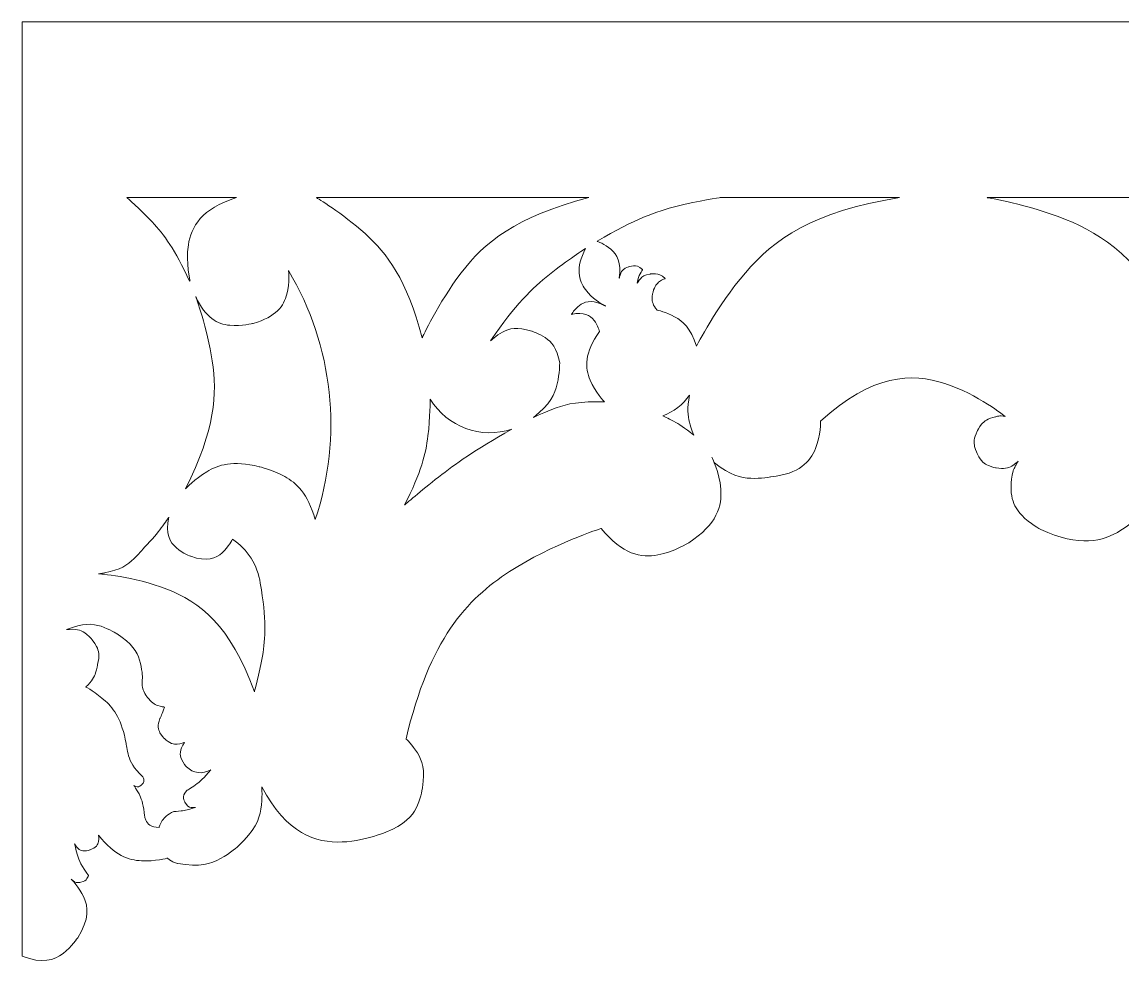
# Model space of a CAD drawing. Header units: millimetres. Extents: x 5501 to 5703, y 4457 to 4568.
# Drawn here: x 5503.2 to 5562.8, y 4457.2 to 4508.2 of the extents above; entities that cross this region are included whole.
import ezdxf

# ---------------------------------------------------------------- set-up
doc = ezdxf.new("R2010")
doc.units = ezdxf.units.MM
doc.header["$MEASUREMENT"] = 0
doc.layers.add('SITARA ALL', color=18, linetype='Continuous', true_color=0x000000)

msp = doc.modelspace()

# ---------------------------------------------------------------- linework, layer by layer
at = {"layer": 'SITARA ALL', "color": 1, "lineweight": 9, "true_color": 0xff0000}
for points, knots in [([(5703.243, 4508.199), (5703.243, 4508.199), (5703.243, 4457.651), (5703.243, 4457.651), (5703.243, 4457.651), (5702.684, 4457.442), (5702.091, 4457.443), (5701.498, 4457.443), (5700.87, 4457.652), (5700.227, 4458.656), (5700.227, 4458.656), (5699.906, 4459.158), (5699.781, 4459.738), (5699.656, 4460.318), (5699.729, 4460.976), (5700.576, 4461.816), (5700.576, 4461.816), (5700.508, 4461.745), (5700.425, 4461.694), (5700.342, 4461.644), (5700.242, 4461.614), (5700.052, 4461.657), (5700.052, 4461.657), (5699.956, 4461.678), (5699.87, 4461.724), (5699.784, 4461.77), (5699.708, 4461.84), (5699.647, 4462.026), (5699.647, 4462.026), (5699.836, 4462.278), (5699.994, 4462.551), (5700.152, 4462.823), (5700.28, 4463.116), (5700.395, 4463.736), (5700.395, 4463.736), (5700.314, 4463.584), (5700.184, 4463.474), (5700.054, 4463.364), (5699.874, 4463.294), (5699.551, 4463.41), (5699.551, 4463.41), (5699.389, 4463.467), (5699.261, 4463.58), (5699.132, 4463.692), (5699.037, 4463.859), (5699.104, 4464.196), (5699.104, 4464.196), (5698.657, 4463.643), (5698.069, 4463.245), (5697.482, 4462.848), (5696.754, 4462.606), (5695.376, 4462.958), (5695.376, 4462.958), (5695.293, 4462.889), (5695.204, 4462.83), (5695.114, 4462.771), (5695.018, 4462.721), (5694.811, 4462.665), (5694.811, 4462.665), (5694.219, 4462.565), (5693.62, 4462.604), (5693.022, 4462.643), (5692.417, 4462.82), (5691.529, 4463.63), (5691.529, 4463.63), (5691.085, 4464.035), (5690.747, 4464.53), (5690.409, 4465.026), (5690.176, 4465.612), (5690.267, 4466.81), (5690.267, 4466.81), (5689.585, 4465.545), (5688.467, 4464.66), (5687.349, 4463.775), (5685.796, 4463.268), (5683.206, 4464.513), (5683.206, 4464.513), (5682.767, 4464.736), (5682.396, 4465.058), (5682.024, 4465.379), (5681.72, 4465.8), (5681.572, 4466.773), (5681.572, 4466.773), (5681.499, 4467.259), (5681.545, 4467.748), (5681.59, 4468.237), (5681.756, 4468.729), (5682.462, 4469.415), (5682.462, 4469.415), (5681.826, 4472.108), (5680.504, 4474.536), (5679.183, 4476.964), (5677.175, 4479.126), (5671.898, 4480.798), (5671.898, 4480.798), (5671.325, 4480.083), (5670.528, 4479.642), (5669.731, 4479.201), (5668.711, 4479.034), (5667.17, 4480.028), (5667.17, 4480.028), (5666.399, 4480.525), (5665.879, 4481.273), (5665.358, 4482.02), (5665.087, 4483.017), (5665.918, 4484.653), (5665.918, 4484.653), (5665.895, 4484.601), (5665.871, 4484.551), (5665.847, 4484.5), (5665.822, 4484.45), (5665.765, 4484.353), (5665.765, 4484.353), (5665.337, 4484.011), (5664.845, 4483.77), (5664.353, 4483.53), (5663.798, 4483.39), (5662.72, 4483.59), (5662.72, 4483.59), (5661.949, 4483.672), (5661.272, 4484.039), (5660.596, 4484.407), (5660.013, 4485.059), (5660.029, 4486.609), (5660.029, 4486.609), (5658.629, 4487.888), (5656.864, 4488.552), (5655.099, 4489.216), (5652.968, 4489.266), (5650.046, 4486.85), (5650.046, 4486.85), (5650.131, 4486.876), (5650.22, 4486.887), (5650.308, 4486.898), (5650.399, 4486.895), (5650.566, 4486.831), (5650.566, 4486.831), (5650.782, 4486.788), (5650.982, 4486.696), (5651.182, 4486.605), (5651.365, 4486.463), (5651.557, 4486.067), (5651.557, 4486.067), (5651.654, 4485.869), (5651.7, 4485.654), (5651.747, 4485.439), (5651.745, 4485.207), (5651.544, 4484.815), (5651.544, 4484.815), (5651.443, 4484.619), (5651.299, 4484.452), (5651.156, 4484.286), (5650.969, 4484.149), (5650.535, 4484.073), (5650.535, 4484.073), (5650.318, 4484.036), (5650.099, 4484.05), (5649.879, 4484.065), (5649.657, 4484.132), (5649.336, 4484.433), (5649.336, 4484.433), (5649.388, 4484.352), (5649.438, 4484.268), (5649.487, 4484.184), (5649.533, 4484.099), (5649.611, 4483.921), (5649.611, 4483.921), (5649.756, 4483.282), (5649.676, 4482.636), (5649.595, 4481.989), (5649.288, 4481.334), (5648.12, 4480.742), (5648.12, 4480.742), (5647.064, 4480.258), (5645.911, 4480.17), (5644.759, 4480.083), (5643.51, 4480.391), (5642.095, 4482.234), (5642.095, 4482.234), (5642.055, 4482.276), (5642.015, 4482.317), (5641.975, 4482.359), (5641.935, 4482.401), (5641.857, 4482.487), (5641.857, 4482.487), (5641.872, 4482.137), (5641.839, 4481.788), (5641.806, 4481.44), (5641.727, 4481.092), (5641.396, 4480.475), (5641.396, 4480.475), (5640.431, 4478.973), (5639.098, 4477.792), (5637.765, 4476.612), (5636.064, 4475.751), (5632.502, 4475.981), (5632.502, 4475.981), (5630.721, 4476.095), (5629.041, 4476.687), (5627.362, 4477.279), (5625.784, 4478.349), (5624.255, 4481.574), (5624.255, 4481.574), (5624.432, 4479.675), (5624.272, 4477.776), (5624.113, 4475.876), (5623.617, 4473.977), (5621.449, 4470.838), (5621.449, 4470.838), (5620.199, 4469.314), (5618.651, 4468.1), (5617.102, 4466.886), (5615.254, 4465.98), (5611.315, 4465.875), (5611.315, 4465.875), (5610.89, 4464.173), (5610.041, 4462.641), (5609.192, 4461.109), (5607.919, 4459.748), (5604.577, 4458.675), (5604.577, 4458.675), (5604.543, 4458.399), (5604.413, 4458.153), (5604.284, 4457.908), (5604.06, 4457.693), (5603.504, 4457.649), (5603.504, 4457.649), (5603.504, 4457.649), (5603.421, 4457.649), (5603.337, 4457.649), (5603.171, 4457.649), (5603.171, 4457.649), (5603.171, 4457.649), (5602.857, 4457.623), (5602.561, 4457.724), (5602.264, 4457.824), (5601.986, 4458.05), (5601.908, 4458.675), (5601.908, 4458.675), (5600.237, 4459.212), (5598.765, 4460.161), (5597.293, 4461.109), (5596.019, 4462.47), (5595.17, 4465.875), (5595.17, 4465.875), (5593.201, 4465.928), (5591.292, 4466.407), (5589.383, 4466.886), (5587.535, 4467.79), (5585.036, 4470.838), (5585.036, 4470.838), (5583.953, 4472.407), (5583.163, 4474.142), (5582.373, 4475.877), (5581.876, 4477.776), (5582.231, 4481.574), (5582.231, 4481.574), (5581.465, 4479.962), (5580.294, 4478.62), (5579.123, 4477.279), (5577.546, 4476.208), (5573.984, 4475.981), (5573.984, 4475.981), (5572.203, 4475.867), (5570.461, 4476.239), (5568.72, 4476.612), (5567.018, 4477.471), (5565.09, 4480.475), (5565.09, 4480.475), (5564.924, 4480.783), (5564.802, 4481.111), (5564.679, 4481.44), (5564.599, 4481.787), (5564.628, 4482.487), (5564.628, 4482.487), (5564.589, 4482.444), (5564.55, 4482.401), (5564.511, 4482.359), (5564.471, 4482.317), (5564.39, 4482.234), (5564.39, 4482.234), (5563.682, 4481.313), (5562.704, 4480.698), (5561.725, 4480.083), (5560.477, 4479.772), (5558.365, 4480.742), (5558.365, 4480.742), (5557.782, 4481.038), (5557.336, 4481.514), (5556.89, 4481.99), (5556.583, 4482.644), (5556.874, 4483.921), (5556.874, 4483.921), (5556.914, 4484.01), (5556.956, 4484.097), (5556.999, 4484.184), (5557.045, 4484.27), (5557.149, 4484.433), (5557.149, 4484.433), (5556.989, 4484.282), (5556.797, 4484.174), (5556.606, 4484.065), (5556.384, 4483.998), (5555.95, 4484.073), (5555.95, 4484.073), (5555.733, 4484.111), (5555.531, 4484.198), (5555.329, 4484.286), (5555.143, 4484.423), (5554.942, 4484.815), (5554.942, 4484.815), (5554.841, 4485.011), (5554.79, 4485.225), (5554.738, 4485.439), (5554.736, 4485.671), (5554.928, 4486.067), (5554.928, 4486.067), (5555.024, 4486.265), (5555.164, 4486.435), (5555.304, 4486.605), (5555.487, 4486.746), (5555.92, 4486.831), (5555.92, 4486.831), (5556.003, 4486.863), (5556.09, 4486.881), (5556.177, 4486.898), (5556.269, 4486.902), (5556.439, 4486.85), (5556.439, 4486.85), (5554.979, 4488.06), (5553.184, 4488.638), (5551.389, 4489.216), (5549.259, 4489.163), (5546.456, 4486.609), (5546.456, 4486.609), (5546.463, 4485.834), (5546.176, 4485.12), (5545.889, 4484.406), (5545.307, 4483.752), (5543.766, 4483.59), (5543.766, 4483.59), (5543.227, 4483.49), (5542.679, 4483.51), (5542.132, 4483.53), (5541.577, 4483.668), (5540.72, 4484.353), (5540.72, 4484.353), (5540.692, 4484.401), (5540.665, 4484.451), (5540.638, 4484.5), (5540.613, 4484.55), (5540.568, 4484.653), (5540.568, 4484.653), (5540.982, 4483.835), (5541.055, 4482.927), (5541.127, 4482.019), (5540.858, 4481.021), (5539.316, 4480.028), (5539.316, 4480.028), (5538.545, 4479.532), (5537.649, 4479.366), (5536.753, 4479.201), (5535.733, 4479.366), (5534.587, 4480.798), (5534.587, 4480.798), (5531.948, 4479.963), (5529.626, 4478.464), (5527.304, 4476.965), (5525.297, 4474.801), (5524.023, 4469.415), (5524.023, 4469.415), (5524.376, 4469.072), (5524.636, 4468.654), (5524.895, 4468.237), (5525.061, 4467.745), (5524.913, 4466.773), (5524.913, 4466.773), (5524.839, 4466.286), (5524.65, 4465.833), (5524.461, 4465.379), (5524.157, 4464.958), (5523.28, 4464.513), (5523.28, 4464.513), (5521.984, 4463.892), (5520.559, 4463.834), (5519.134, 4463.775), (5517.581, 4464.279), (5516.218, 4466.81), (5516.218, 4466.81), (5516.264, 4466.211), (5516.17, 4465.618), (5516.076, 4465.026), (5515.844, 4464.44), (5514.956, 4463.63), (5514.956, 4463.63), (5514.512, 4463.225), (5513.988, 4462.934), (5513.464, 4462.643), (5512.859, 4462.465), (5511.674, 4462.665), (5511.674, 4462.665), (5511.571, 4462.693), (5511.471, 4462.732), (5511.371, 4462.771), (5511.275, 4462.821), (5511.11, 4462.958), (5511.11, 4462.958), (5510.42, 4462.782), (5509.712, 4462.815), (5509.003, 4462.848), (5508.275, 4463.089), (5507.381, 4464.196), (5507.381, 4464.196), (5507.414, 4464.028), (5507.384, 4463.86), (5507.353, 4463.692), (5507.258, 4463.525), (5506.934, 4463.41), (5506.934, 4463.41), (5506.773, 4463.352), (5506.602, 4463.358), (5506.432, 4463.364), (5506.252, 4463.433), (5506.091, 4463.736), (5506.091, 4463.736), (5506.148, 4463.426), (5506.241, 4463.125), (5506.333, 4462.823), (5506.461, 4462.531), (5506.838, 4462.026), (5506.838, 4462.026), (5506.808, 4461.933), (5506.754, 4461.851), (5506.701, 4461.77), (5506.624, 4461.7), (5506.434, 4461.657), (5506.434, 4461.657), (5506.338, 4461.635), (5506.241, 4461.639), (5506.144, 4461.644), (5506.044, 4461.674), (5505.91, 4461.816), (5505.91, 4461.816), (5506.333, 4461.396), (5506.581, 4460.857), (5506.829, 4460.318), (5506.902, 4459.66), (5506.258, 4458.656), (5506.258, 4458.656), (5505.937, 4458.154), (5505.462, 4457.798), (5504.987, 4457.442), (5504.36, 4457.233), (5503.243, 4457.651), (5503.243, 4457.651), (5503.243, 4457.651), (5503.243, 4470.288), (5503.243, 4482.925), (5503.243, 4508.199), (5503.243, 4508.199), (5503.243, 4508.199), (5503.243, 4508.199), (5528.243, 4508.199), (5553.243, 4508.199), (5603.243, 4508.199), (5603.243, 4508.199), (5603.243, 4508.199), (5603.243, 4508.199), (5628.243, 4508.199), (5653.243, 4508.199), (5703.243, 4508.199), (5703.243, 4508.199)], [0, 0, 0, 0, 0.006369, 0.006369, 0.006369, 0.012739, 0.012739, 0.012739, 0.019108, 0.019108, 0.019108, 0.025478, 0.025478, 0.025478, 0.031847, 0.031847, 0.031847, 0.038217, 0.038217, 0.038217, 0.044586, 0.044586, 0.044586, 0.050955, 0.050955, 0.050955, 0.057325, 0.057325, 0.057325, 0.063694, 0.063694, 0.063694, 0.070064, 0.070064, 0.070064, 0.076433, 0.076433, 0.076433, 0.082803, 0.082803, 0.082803, 0.089172, 0.089172, 0.089172, 0.095541, 0.095541, 0.095541, 0.101911, 0.101911, 0.101911, 0.10828, 0.10828, 0.10828, 0.11465, 0.11465, 0.11465, 0.121019, 0.121019, 0.121019, 0.127389, 0.127389, 0.127389, 0.133758, 0.133758, 0.133758, 0.140127, 0.140127, 0.140127, 0.146497, 0.146497, 0.146497, 0.152866, 0.152866, 0.152866, 0.159236, 0.159236, 0.159236, 0.165605, 0.165605, 0.165605, 0.171975, 0.171975, 0.171975, 0.178344, 0.178344, 0.178344, 0.184713, 0.184713, 0.184713, 0.191083, 0.191083, 0.191083, 0.197452, 0.197452, 0.197452, 0.203822, 0.203822, 0.203822, 0.210191, 0.210191, 0.210191, 0.216561, 0.216561, 0.216561, 0.22293, 0.22293, 0.22293, 0.229299, 0.229299, 0.229299, 0.235669, 0.235669, 0.235669, 0.242038, 0.242038, 0.242038, 0.248408, 0.248408, 0.248408, 0.254777, 0.254777, 0.254777, 0.261146, 0.261146, 0.261146, 0.267516, 0.267516, 0.267516, 0.273885, 0.273885, 0.273885, 0.280255, 0.280255, 0.280255, 0.286624, 0.286624, 0.286624, 0.292994, 0.292994, 0.292994, 0.299363, 0.299363, 0.299363, 0.305732, 0.305732, 0.305732, 0.312102, 0.312102, 0.312102, 0.318471, 0.318471, 0.318471, 0.324841, 0.324841, 0.324841, 0.33121, 0.33121, 0.33121, 0.33758, 0.33758, 0.33758, 0.343949, 0.343949, 0.343949, 0.350318, 0.350318, 0.350318, 0.356688, 0.356688, 0.356688, 0.363057, 0.363057, 0.363057, 0.369427, 0.369427, 0.369427, 0.375796, 0.375796, 0.375796, 0.382166, 0.382166, 0.382166, 0.388535, 0.388535, 0.388535, 0.394904, 0.394904, 0.394904, 0.401274, 0.401274, 0.401274, 0.407643, 0.407643, 0.407643, 0.414013, 0.414013, 0.414013, 0.420382, 0.420382, 0.420382, 0.426752, 0.426752, 0.426752, 0.433121, 0.433121, 0.433121, 0.43949, 0.43949, 0.43949, 0.44586, 0.44586, 0.44586, 0.452229, 0.452229, 0.452229, 0.458599, 0.458599, 0.458599, 0.464968, 0.464968, 0.464968, 0.471338, 0.471338, 0.471338, 0.477707, 0.477707, 0.477707, 0.484076, 0.484076, 0.484076, 0.490446, 0.490446, 0.490446, 0.496815, 0.496815, 0.496815, 0.503185, 0.503185, 0.503185, 0.509554, 0.509554, 0.509554, 0.515924, 0.515924, 0.515924, 0.522293, 0.522293, 0.522293, 0.528662, 0.528662, 0.528662, 0.535032, 0.535032, 0.535032, 0.541401, 0.541401, 0.541401, 0.547771, 0.547771, 0.547771, 0.55414, 0.55414, 0.55414, 0.56051, 0.56051, 0.56051, 0.566879, 0.566879, 0.566879, 0.573248, 0.573248, 0.573248, 0.579618, 0.579618, 0.579618, 0.585987, 0.585987, 0.585987, 0.592357, 0.592357, 0.592357, 0.598726, 0.598726, 0.598726, 0.605096, 0.605096, 0.605096, 0.611465, 0.611465, 0.611465, 0.617834, 0.617834, 0.617834, 0.624204, 0.624204, 0.624204, 0.630573, 0.630573, 0.630573, 0.636943, 0.636943, 0.636943, 0.643312, 0.643312, 0.643312, 0.649682, 0.649682, 0.649682, 0.656051, 0.656051, 0.656051, 0.66242, 0.66242, 0.66242, 0.66879, 0.66879, 0.66879, 0.675159, 0.675159, 0.675159, 0.681529, 0.681529, 0.681529, 0.687898, 0.687898, 0.687898, 0.694268, 0.694268, 0.694268, 0.700637, 0.700637, 0.700637, 0.707006, 0.707006, 0.707006, 0.713376, 0.713376, 0.713376, 0.719745, 0.719745, 0.719745, 0.726115, 0.726115, 0.726115, 0.732484, 0.732484, 0.732484, 0.738854, 0.738854, 0.738854, 0.745223, 0.745223, 0.745223, 0.751592, 0.751592, 0.751592, 0.757962, 0.757962, 0.757962, 0.764331, 0.764331, 0.764331, 0.770701, 0.770701, 0.770701, 0.77707, 0.77707, 0.77707, 0.783439, 0.783439, 0.783439, 0.789809, 0.789809, 0.789809, 0.796178, 0.796178, 0.796178, 0.802548, 0.802548, 0.802548, 0.808917, 0.808917, 0.808917, 0.815287, 0.815287, 0.815287, 0.821656, 0.821656, 0.821656, 0.828025, 0.828025, 0.828025, 0.834395, 0.834395, 0.834395, 0.840764, 0.840764, 0.840764, 0.847134, 0.847134, 0.847134, 0.853503, 0.853503, 0.853503, 0.859873, 0.859873, 0.859873, 0.866242, 0.866242, 0.866242, 0.872611, 0.872611, 0.872611, 0.878981, 0.878981, 0.878981, 0.88535, 0.88535, 0.88535, 0.89172, 0.89172, 0.89172, 0.898089, 0.898089, 0.898089, 0.904459, 0.904459, 0.904459, 0.910828, 0.910828, 0.910828, 0.917197, 0.917197, 0.917197, 0.923567, 0.923567, 0.923567, 0.929936, 0.929936, 0.929936, 0.936306, 0.936306, 0.936306, 0.942675, 0.942675, 0.942675, 0.949045, 0.949045, 0.949045, 0.955414, 0.955414, 0.955414, 0.961783, 0.961783, 0.961783, 0.968153, 0.968153, 0.968153, 0.974522, 0.974522, 0.974522, 0.980892, 0.980892, 0.980892, 0.987261, 0.987261, 0.987261, 0.993631, 0.993631, 0.993631, 1, 1, 1, 1]), ([(5514.851, 4498.696), (5514.851, 4498.696), (5508.913, 4498.696), (5508.913, 4498.696), (5508.913, 4498.696), (5509.636, 4498.075), (5510.286, 4497.379), (5510.937, 4496.682), (5511.515, 4495.911), (5512.301, 4494.174), (5512.301, 4494.174), (5512.301, 4494.174), (5512.311, 4494.178), (5512.321, 4494.183), (5512.34, 4494.191), (5512.34, 4494.191), (5512.34, 4494.191), (5512.093, 4495.157), (5512.244, 4496.135), (5512.396, 4497.113), (5512.947, 4498.103), (5514.851, 4498.696)], [0, 0, 0, 0, 0.142857, 0.142857, 0.142857, 0.285714, 0.285714, 0.285714, 0.428571, 0.428571, 0.428571, 0.571429, 0.571429, 0.571429, 0.714286, 0.714286, 0.714286, 0.857143, 0.857143, 0.857143, 1, 1, 1, 1]), ([(5533.917, 4498.696), (5533.917, 4498.696), (5519.177, 4498.696), (5519.177, 4498.696), (5519.177, 4498.696), (5520.587, 4497.851), (5521.805, 4496.749), (5523.023, 4495.647), (5524.049, 4494.288), (5524.9, 4491.113), (5524.9, 4491.113), (5525.754, 4492.993), (5527.009, 4494.63), (5528.264, 4496.266), (5529.92, 4497.659), (5533.917, 4498.696)], [0, 0, 0, 0, 0.2, 0.2, 0.2, 0.4, 0.4, 0.4, 0.6, 0.6, 0.6, 0.8, 0.8, 0.8, 1, 1, 1, 1]), ([(5550.725, 4498.696), (5550.725, 4498.696), (5541.021, 4498.696), (5541.021, 4498.696), (5541.021, 4498.696), (5539.846, 4498.522), (5538.694, 4498.235), (5537.541, 4497.947), (5536.411, 4497.547), (5534.366, 4496.337), (5534.366, 4496.337), (5534.778, 4496.187), (5535.11, 4495.903), (5535.441, 4495.619), (5535.691, 4495.201), (5535.564, 4494.333), (5535.564, 4494.333), (5535.581, 4494.473), (5535.637, 4494.603), (5535.692, 4494.733), (5535.786, 4494.852), (5536.052, 4494.951), (5536.052, 4494.951), (5536.184, 4495), (5536.325, 4495.01), (5536.466, 4495.021), (5536.615, 4494.992), (5536.824, 4494.801), (5536.824, 4494.801), (5536.751, 4494.69), (5536.69, 4494.573), (5536.628, 4494.455), (5536.578, 4494.331), (5536.53, 4494.07), (5536.53, 4494.07), (5536.603, 4494.201), (5536.704, 4494.312), (5536.805, 4494.423), (5536.933, 4494.514), (5537.23, 4494.563), (5537.23, 4494.563), (5537.378, 4494.587), (5537.527, 4494.577), (5537.677, 4494.567), (5537.828, 4494.522), (5538.05, 4494.32), (5538.05, 4494.32), (5537.886, 4494.258), (5537.743, 4494.158), (5537.599, 4494.059), (5537.475, 4493.921), (5537.387, 4493.582), (5537.387, 4493.582), (5537.342, 4493.413), (5537.34, 4493.238), (5537.338, 4493.063), (5537.378, 4492.883), (5537.603, 4492.614), (5537.603, 4492.614), (5538.103, 4492.495), (5538.555, 4492.251), (5539.007, 4492.008), (5539.41, 4491.641), (5539.74, 4490.667), (5539.74, 4490.667), (5540.821, 4492.809), (5542.383, 4494.627), (5543.944, 4496.444), (5545.986, 4497.937), (5550.725, 4498.696)], [0, 0, 0, 0, 0.043478, 0.043478, 0.043478, 0.086957, 0.086957, 0.086957, 0.130435, 0.130435, 0.130435, 0.173913, 0.173913, 0.173913, 0.217391, 0.217391, 0.217391, 0.26087, 0.26087, 0.26087, 0.304348, 0.304348, 0.304348, 0.347826, 0.347826, 0.347826, 0.391304, 0.391304, 0.391304, 0.434783, 0.434783, 0.434783, 0.478261, 0.478261, 0.478261, 0.521739, 0.521739, 0.521739, 0.565217, 0.565217, 0.565217, 0.608696, 0.608696, 0.608696, 0.652174, 0.652174, 0.652174, 0.695652, 0.695652, 0.695652, 0.73913, 0.73913, 0.73913, 0.782609, 0.782609, 0.782609, 0.826087, 0.826087, 0.826087, 0.869565, 0.869565, 0.869565, 0.913043, 0.913043, 0.913043, 0.956522, 0.956522, 0.956522, 1, 1, 1, 1]), ([(5569.095, 4498.696), (5569.095, 4498.696), (5555.464, 4498.696), (5555.464, 4498.696), (5555.464, 4498.696), (5557.649, 4498.345), (5559.7, 4497.521), (5561.751, 4496.696), (5563.667, 4495.398), (5565.937, 4491.598), (5565.937, 4491.598), (5565.972, 4491.525), (5566.006, 4491.452), (5566.04, 4491.379), (5566.072, 4491.306), (5566.133, 4491.157), (5566.133, 4491.157), (5565.812, 4492.599), (5565.944, 4494.065), (5566.076, 4495.531), (5566.661, 4497.022), (5569.095, 4498.696)], [0, 0, 0, 0, 0.142857, 0.142857, 0.142857, 0.285714, 0.285714, 0.285714, 0.428571, 0.428571, 0.428571, 0.571429, 0.571429, 0.571429, 0.714286, 0.714286, 0.714286, 0.857143, 0.857143, 0.857143, 1, 1, 1, 1]), ([(5534.82, 4492.828), (5534.757, 4492.868), (5534.69, 4492.902), (5534.621, 4492.93), (5534.621, 4492.93), (5534.093, 4493.234), (5533.731, 4493.719), (5533.37, 4494.205), (5533.175, 4494.871), (5533.742, 4495.951), (5533.742, 4495.951), (5532.727, 4495.294), (5531.782, 4494.541), (5530.837, 4493.787), (5529.961, 4492.936), (5528.591, 4490.945), (5528.591, 4490.945), (5528.886, 4491.232), (5529.247, 4491.426), (5529.609, 4491.621), (5530.037, 4491.722), (5530.821, 4491.473), (5530.821, 4491.473), (5531.213, 4491.348), (5531.555, 4491.12), (5531.897, 4490.893), (5532.188, 4490.562), (5532.336, 4489.753), (5532.336, 4489.753), (5532.336, 4489.179), (5532.206, 4488.621), (5532.076, 4488.064), (5531.816, 4487.522), (5530.92, 4486.805), (5530.92, 4486.805), (5531.515, 4487.101), (5532.142, 4487.322), (5532.769, 4487.543), (5533.428, 4487.687), (5534.757, 4487.647), (5534.757, 4487.647), (5534.26, 4488.166), (5533.983, 4488.826), (5533.706, 4489.485), (5533.65, 4490.284), (5534.489, 4491.452), (5534.489, 4491.452), (5534.405, 4491.786), (5534.195, 4492.056), (5533.985, 4492.327), (5533.648, 4492.533), (5532.976, 4492.38), (5532.976, 4492.38), (5533.144, 4492.662), (5533.403, 4492.862), (5533.662, 4493.062), (5534.012, 4493.179), (5534.621, 4492.93), (5534.621, 4492.93), (5534.653, 4492.911), (5534.686, 4492.893), (5534.719, 4492.876), (5534.752, 4492.859), (5534.82, 4492.828)], [0, 0, 0, 0, 0.047619, 0.047619, 0.047619, 0.095238, 0.095238, 0.095238, 0.142857, 0.142857, 0.142857, 0.190476, 0.190476, 0.190476, 0.238095, 0.238095, 0.238095, 0.285714, 0.285714, 0.285714, 0.333333, 0.333333, 0.333333, 0.380952, 0.380952, 0.380952, 0.428571, 0.428571, 0.428571, 0.47619, 0.47619, 0.47619, 0.52381, 0.52381, 0.52381, 0.571429, 0.571429, 0.571429, 0.619048, 0.619048, 0.619048, 0.666667, 0.666667, 0.666667, 0.714286, 0.714286, 0.714286, 0.761905, 0.761905, 0.761905, 0.809524, 0.809524, 0.809524, 0.857143, 0.857143, 0.857143, 0.904762, 0.904762, 0.904762, 0.952381, 0.952381, 0.952381, 1, 1, 1, 1]), ([(5519.114, 4481.28), (5520.617, 4485.764), (5520.087, 4490.684), (5517.666, 4494.746), (5517.666, 4494.746), (5517.742, 4494.1), (5517.577, 4493.474), (5517.412, 4492.848), (5517.006, 4492.243), (5515.752, 4491.895), (5515.752, 4491.895), (5515.125, 4491.721), (5514.481, 4491.788), (5513.838, 4491.855), (5513.178, 4492.163), (5512.641, 4493.349), (5512.641, 4493.349), (5513.274, 4491.651), (5513.541, 4489.86), (5513.808, 4488.069), (5513.709, 4486.186), (5512.091, 4482.942), (5512.091, 4482.942), (5512.602, 4483.484), (5513.238, 4483.868), (5513.873, 4484.253), (5514.633, 4484.481), (5516.082, 4484.138), (5516.082, 4484.138), (5516.807, 4483.966), (5517.458, 4483.608), (5518.109, 4483.25), (5518.687, 4482.706), (5519.114, 4481.28)], [0, 0, 0, 0, 0.090909, 0.090909, 0.090909, 0.181818, 0.181818, 0.181818, 0.272727, 0.272727, 0.272727, 0.363636, 0.363636, 0.363636, 0.454545, 0.454545, 0.454545, 0.545455, 0.545455, 0.545455, 0.636364, 0.636364, 0.636364, 0.727273, 0.727273, 0.727273, 0.818182, 0.818182, 0.818182, 0.909091, 0.909091, 0.909091, 1, 1, 1, 1]), ([(5539.365, 4488.009), (5539.008, 4487.495), (5538.499, 4487.106), (5537.91, 4486.897), (5537.91, 4486.897), (5538.211, 4486.757), (5538.503, 4486.598), (5538.795, 4486.439), (5539.078, 4486.262), (5539.594, 4485.842), (5539.594, 4485.842), (5539.45, 4486.184), (5539.358, 4486.544), (5539.266, 4486.903), (5539.227, 4487.28), (5539.365, 4488.009)], [0, 0, 0, 0, 0.2, 0.2, 0.2, 0.4, 0.4, 0.4, 0.6, 0.6, 0.6, 0.8, 0.8, 0.8, 1, 1, 1, 1]), ([(5529.751, 4486.169), (5528.08, 4485.614), (5526.248, 4486.284), (5525.332, 4487.788), (5525.332, 4487.788), (5525.329, 4486.793), (5525.208, 4485.806), (5525.088, 4484.819), (5524.85, 4483.839), (5523.945, 4482.068), (5523.945, 4482.068), (5524.843, 4482.845), (5525.778, 4483.577), (5526.713, 4484.309), (5527.686, 4484.996), (5529.751, 4486.169)], [0, 0, 0, 0, 0.2, 0.2, 0.2, 0.4, 0.4, 0.4, 0.6, 0.6, 0.6, 0.8, 0.8, 0.8, 1, 1, 1, 1]), ([(5516.135, 4477.834), (5515.999, 4478.806), (5515.448, 4479.673), (5514.626, 4480.209), (5514.626, 4480.209), (5514.421, 4479.794), (5514.077, 4479.487), (5513.734, 4479.181), (5513.251, 4478.983), (5512.377, 4479.29), (5512.377, 4479.29), (5511.94, 4479.444), (5511.594, 4479.748), (5511.248, 4480.052), (5510.994, 4480.507), (5511.194, 4481.412), (5511.194, 4481.412), (5510.991, 4481.116), (5510.777, 4480.828), (5510.563, 4480.539), (5510.336, 4480.26), (5509.84, 4479.741), (5509.84, 4479.741), (5509.537, 4479.355), (5509.164, 4479.037), (5508.791, 4478.719), (5508.348, 4478.468), (5507.374, 4478.348), (5507.374, 4478.348), (5509.289, 4478.21), (5511.073, 4477.517), (5512.857, 4476.823), (5514.511, 4475.574), (5515.816, 4471.963), (5515.816, 4471.963), (5516.091, 4472.916), (5516.256, 4473.895), (5516.421, 4474.874), (5516.476, 4475.878), (5516.135, 4477.834)], [0, 0, 0, 0, 0.076923, 0.076923, 0.076923, 0.153846, 0.153846, 0.153846, 0.230769, 0.230769, 0.230769, 0.307692, 0.307692, 0.307692, 0.384615, 0.384615, 0.384615, 0.461538, 0.461538, 0.461538, 0.538462, 0.538462, 0.538462, 0.615385, 0.615385, 0.615385, 0.692308, 0.692308, 0.692308, 0.769231, 0.769231, 0.769231, 0.846154, 0.846154, 0.846154, 0.923077, 0.923077, 0.923077, 1, 1, 1, 1]), ([(5513.452, 4467.742), (5513.032, 4467.479), (5512.485, 4467.547), (5512.142, 4467.904), (5512.142, 4467.904), (5511.97, 4468.083), (5511.873, 4468.309), (5511.775, 4468.536), (5511.752, 4468.81), (5512.032, 4469.22), (5512.032, 4469.22), (5511.846, 4469.145), (5511.647, 4469.128), (5511.448, 4469.111), (5511.235, 4469.152), (5510.948, 4469.431), (5510.948, 4469.431), (5510.804, 4469.57), (5510.708, 4469.746), (5510.612, 4469.921), (5510.563, 4470.132), (5510.702, 4470.508), (5510.702, 4470.508), (5510.753, 4470.608), (5510.799, 4470.711), (5510.846, 4470.814), (5510.887, 4470.919), (5510.951, 4471.135), (5510.951, 4471.135), (5510.765, 4471.157), (5510.588, 4471.217), (5510.41, 4471.277), (5510.242, 4471.374), (5510.017, 4471.675), (5510.017, 4471.675), (5509.905, 4471.825), (5509.826, 4471.995), (5509.747, 4472.165), (5509.702, 4472.355), (5509.765, 4472.724), (5509.765, 4472.724), (5509.742, 4473.207), (5509.601, 4473.67), (5509.461, 4474.133), (5509.203, 4474.574), (5508.386, 4475.092), (5508.386, 4475.092), (5507.977, 4475.351), (5507.518, 4475.502), (5507.059, 4475.653), (5506.55, 4475.697), (5505.656, 4475.326), (5505.656, 4475.326), (5505.907, 4475.358), (5506.158, 4475.328), (5506.409, 4475.297), (5506.66, 4475.203), (5506.996, 4474.824), (5506.996, 4474.824), (5507.164, 4474.635), (5507.279, 4474.41), (5507.395, 4474.185), (5507.458, 4473.925), (5507.333, 4473.434), (5507.333, 4473.434), (5507.299, 4473.203), (5507.225, 4472.982), (5507.152, 4472.76), (5507.04, 4472.547), (5506.698, 4472.229), (5506.698, 4472.229), (5507.269, 4471.902), (5507.755, 4471.458), (5508.24, 4471.014), (5508.639, 4470.453), (5508.878, 4469.158), (5508.878, 4469.158), (5508.916, 4468.817), (5509.014, 4468.488), (5509.111, 4468.16), (5509.27, 4467.843), (5509.771, 4467.375), (5509.771, 4467.375), (5509.816, 4467.307), (5509.835, 4467.228), (5509.853, 4467.149), (5509.845, 4467.059), (5509.732, 4466.941), (5509.732, 4466.941), (5509.675, 4466.883), (5509.603, 4466.847), (5509.53, 4466.812), (5509.44, 4466.8), (5509.301, 4466.884), (5509.301, 4466.884), (5509.451, 4466.669), (5509.574, 4466.436), (5509.696, 4466.203), (5509.791, 4465.954), (5509.852, 4465.431), (5509.852, 4465.431), (5509.854, 4465.21), (5509.944, 4465.009), (5510.035, 4464.808), (5510.214, 4464.628), (5510.657, 4464.62), (5510.657, 4464.62), (5510.727, 4464.813), (5510.835, 4464.988), (5510.943, 4465.163), (5511.09, 4465.319), (5511.467, 4465.483), (5511.467, 4465.483), (5511.664, 4465.492), (5511.86, 4465.515), (5512.056, 4465.539), (5512.251, 4465.576), (5512.623, 4465.707), (5512.623, 4465.707), (5512.509, 4465.687), (5512.395, 4465.705), (5512.281, 4465.722), (5512.167, 4465.777), (5512.057, 4465.98), (5512.057, 4465.98), (5512.002, 4466.082), (5511.983, 4466.196), (5511.964, 4466.309), (5511.98, 4466.435), (5512.138, 4466.603), (5512.138, 4466.603), (5512.389, 4466.753), (5512.626, 4466.924), (5512.863, 4467.095), (5513.085, 4467.288), (5513.452, 4467.742)], [0, 0, 0, 0, 0.022222, 0.022222, 0.022222, 0.044444, 0.044444, 0.044444, 0.066667, 0.066667, 0.066667, 0.088889, 0.088889, 0.088889, 0.111111, 0.111111, 0.111111, 0.133333, 0.133333, 0.133333, 0.155556, 0.155556, 0.155556, 0.177778, 0.177778, 0.177778, 0.2, 0.2, 0.2, 0.222222, 0.222222, 0.222222, 0.244444, 0.244444, 0.244444, 0.266667, 0.266667, 0.266667, 0.288889, 0.288889, 0.288889, 0.311111, 0.311111, 0.311111, 0.333333, 0.333333, 0.333333, 0.355556, 0.355556, 0.355556, 0.377778, 0.377778, 0.377778, 0.4, 0.4, 0.4, 0.422222, 0.422222, 0.422222, 0.444444, 0.444444, 0.444444, 0.466667, 0.466667, 0.466667, 0.488889, 0.488889, 0.488889, 0.511111, 0.511111, 0.511111, 0.533333, 0.533333, 0.533333, 0.555556, 0.555556, 0.555556, 0.577778, 0.577778, 0.577778, 0.6, 0.6, 0.6, 0.622222, 0.622222, 0.622222, 0.644444, 0.644444, 0.644444, 0.666667, 0.666667, 0.666667, 0.688889, 0.688889, 0.688889, 0.711111, 0.711111, 0.711111, 0.733333, 0.733333, 0.733333, 0.755556, 0.755556, 0.755556, 0.777778, 0.777778, 0.777778, 0.8, 0.8, 0.8, 0.822222, 0.822222, 0.822222, 0.844444, 0.844444, 0.844444, 0.866667, 0.866667, 0.866667, 0.888889, 0.888889, 0.888889, 0.911111, 0.911111, 0.911111, 0.933333, 0.933333, 0.933333, 0.955556, 0.955556, 0.955556, 0.977778, 0.977778, 0.977778, 1, 1, 1, 1])]:
    msp.add_open_spline(points, degree=3, knots=knots, dxfattribs=at)

doc.saveas('drawing.dxf')
